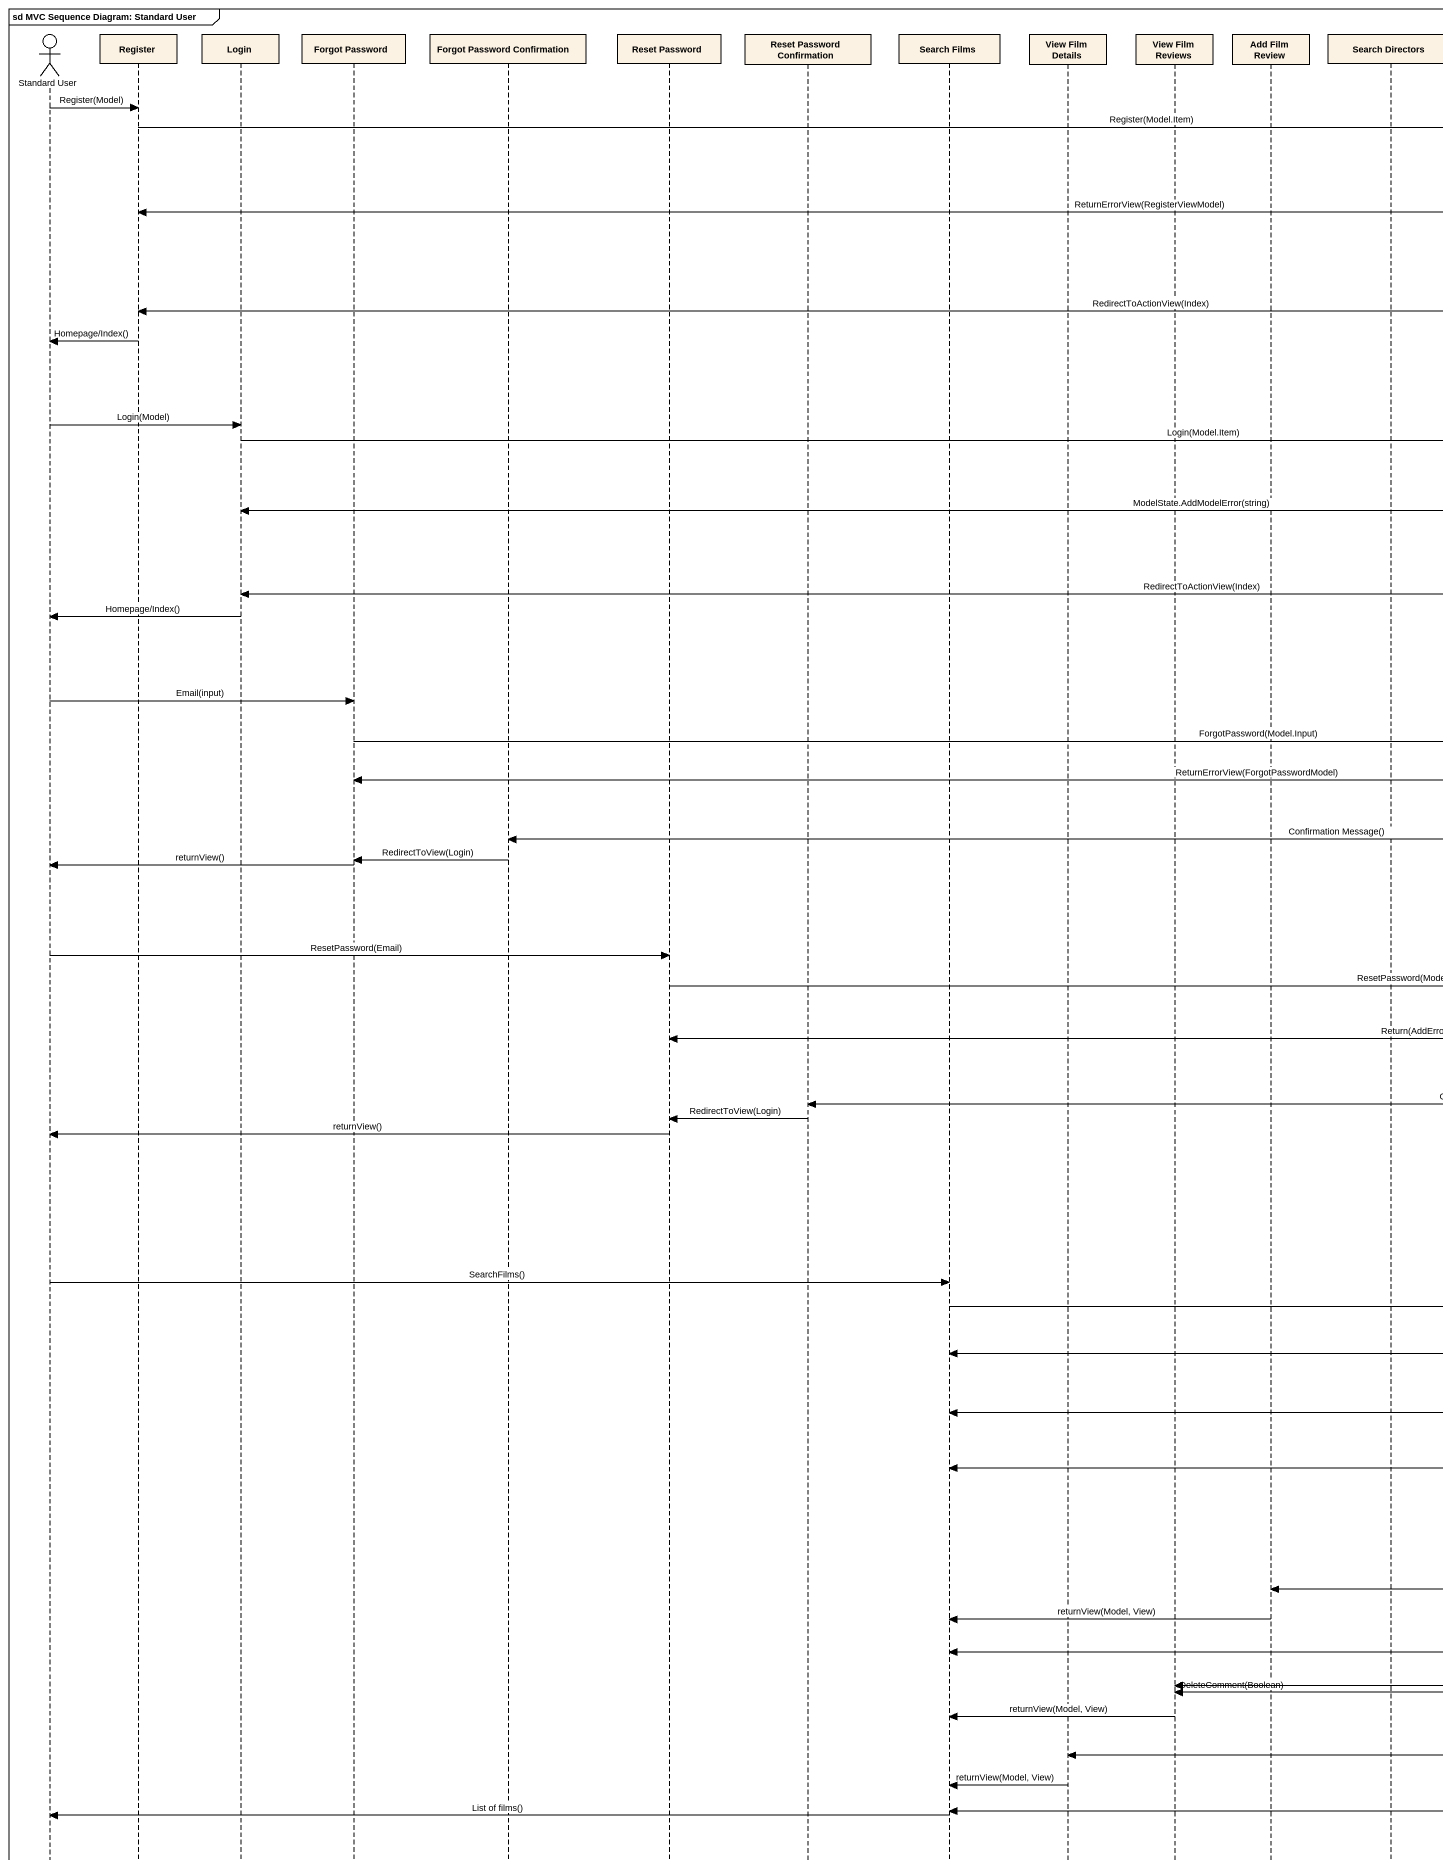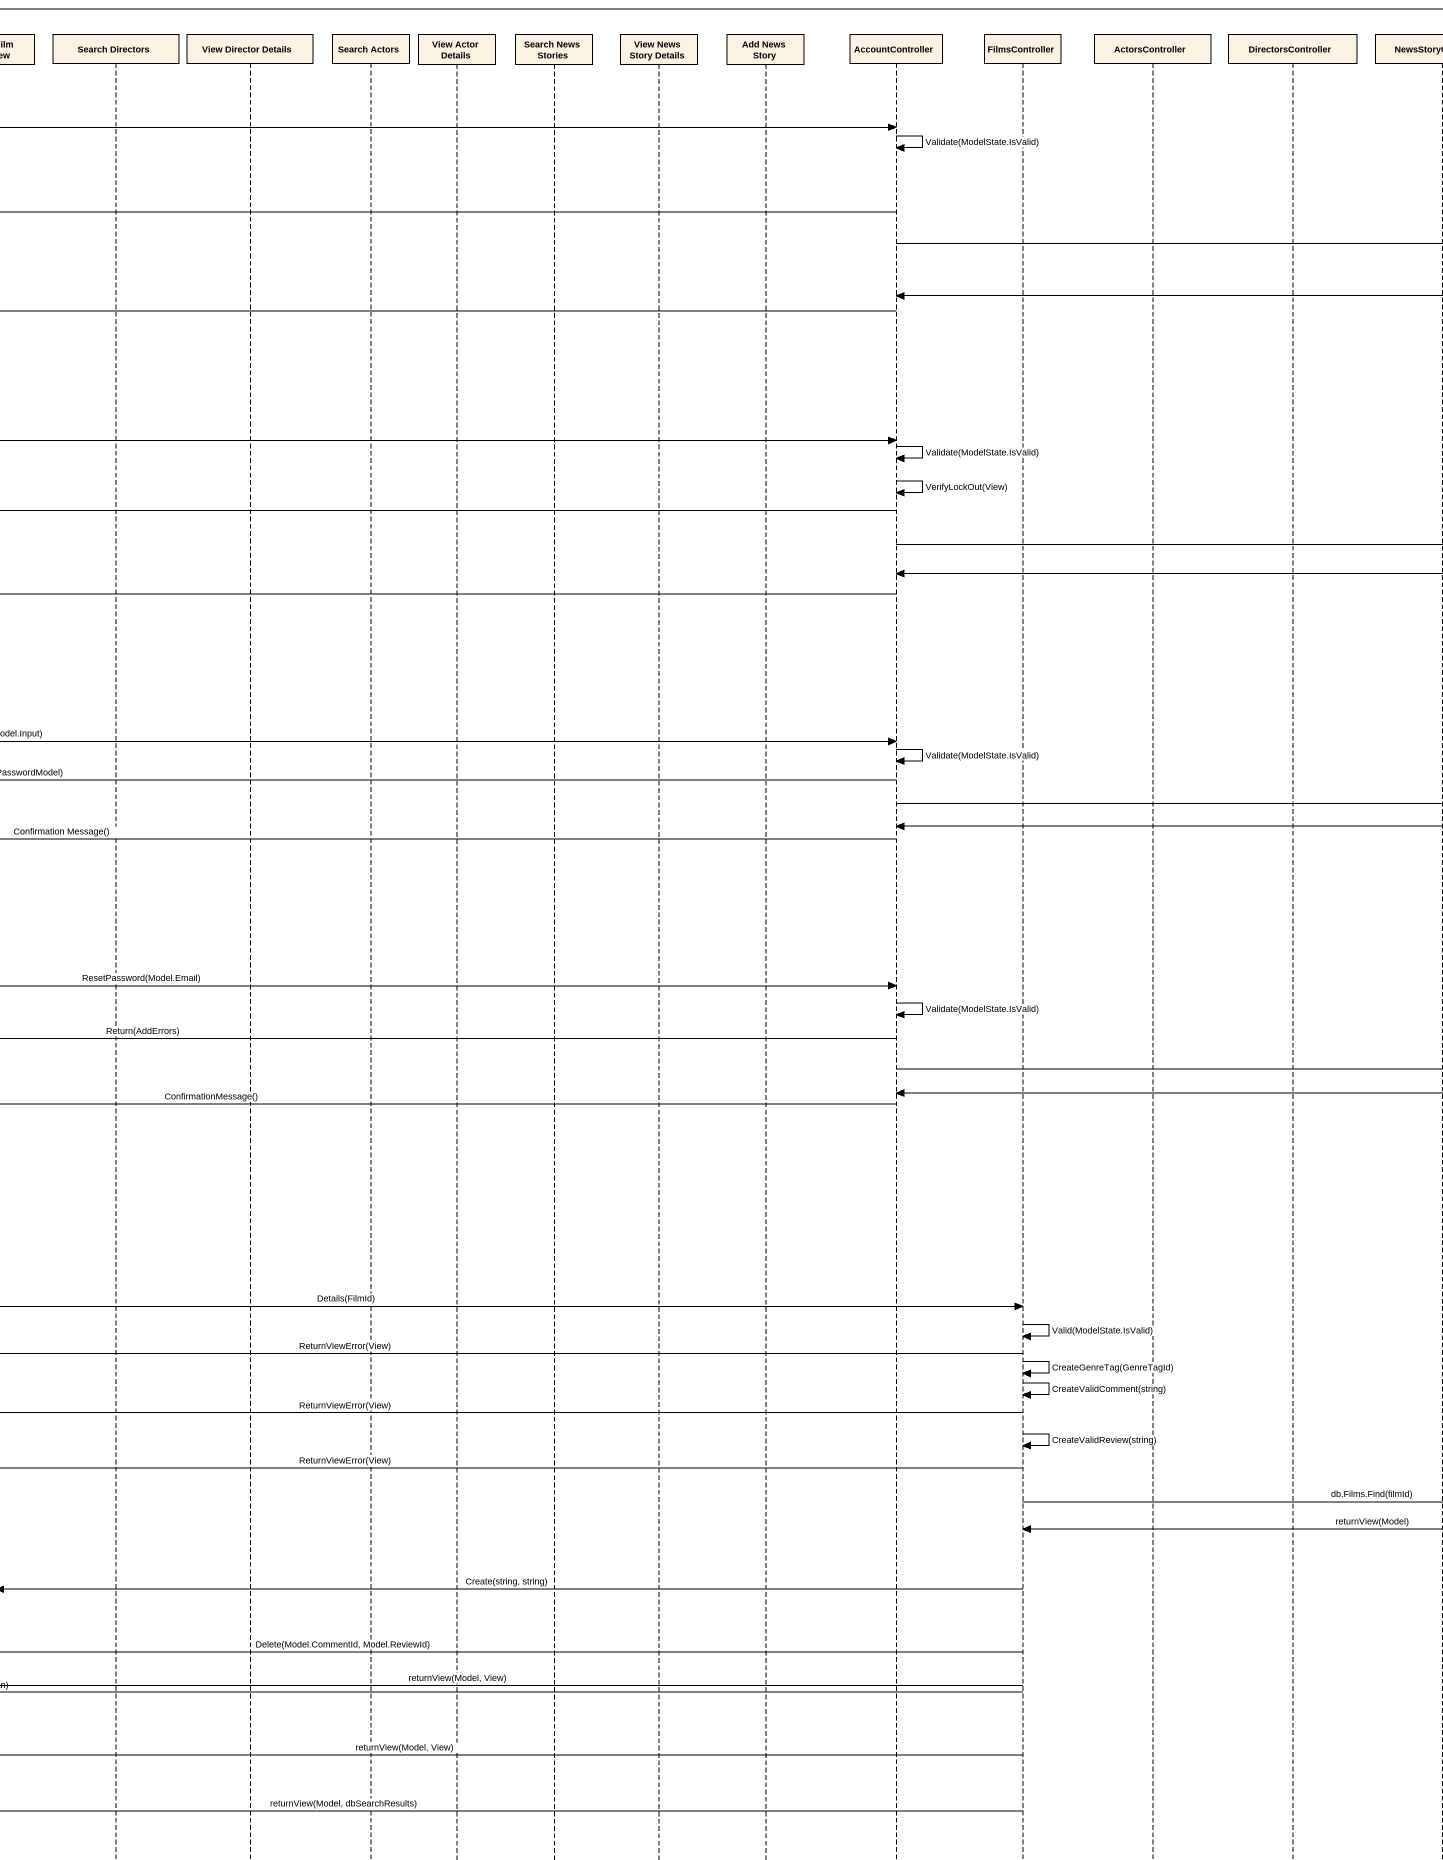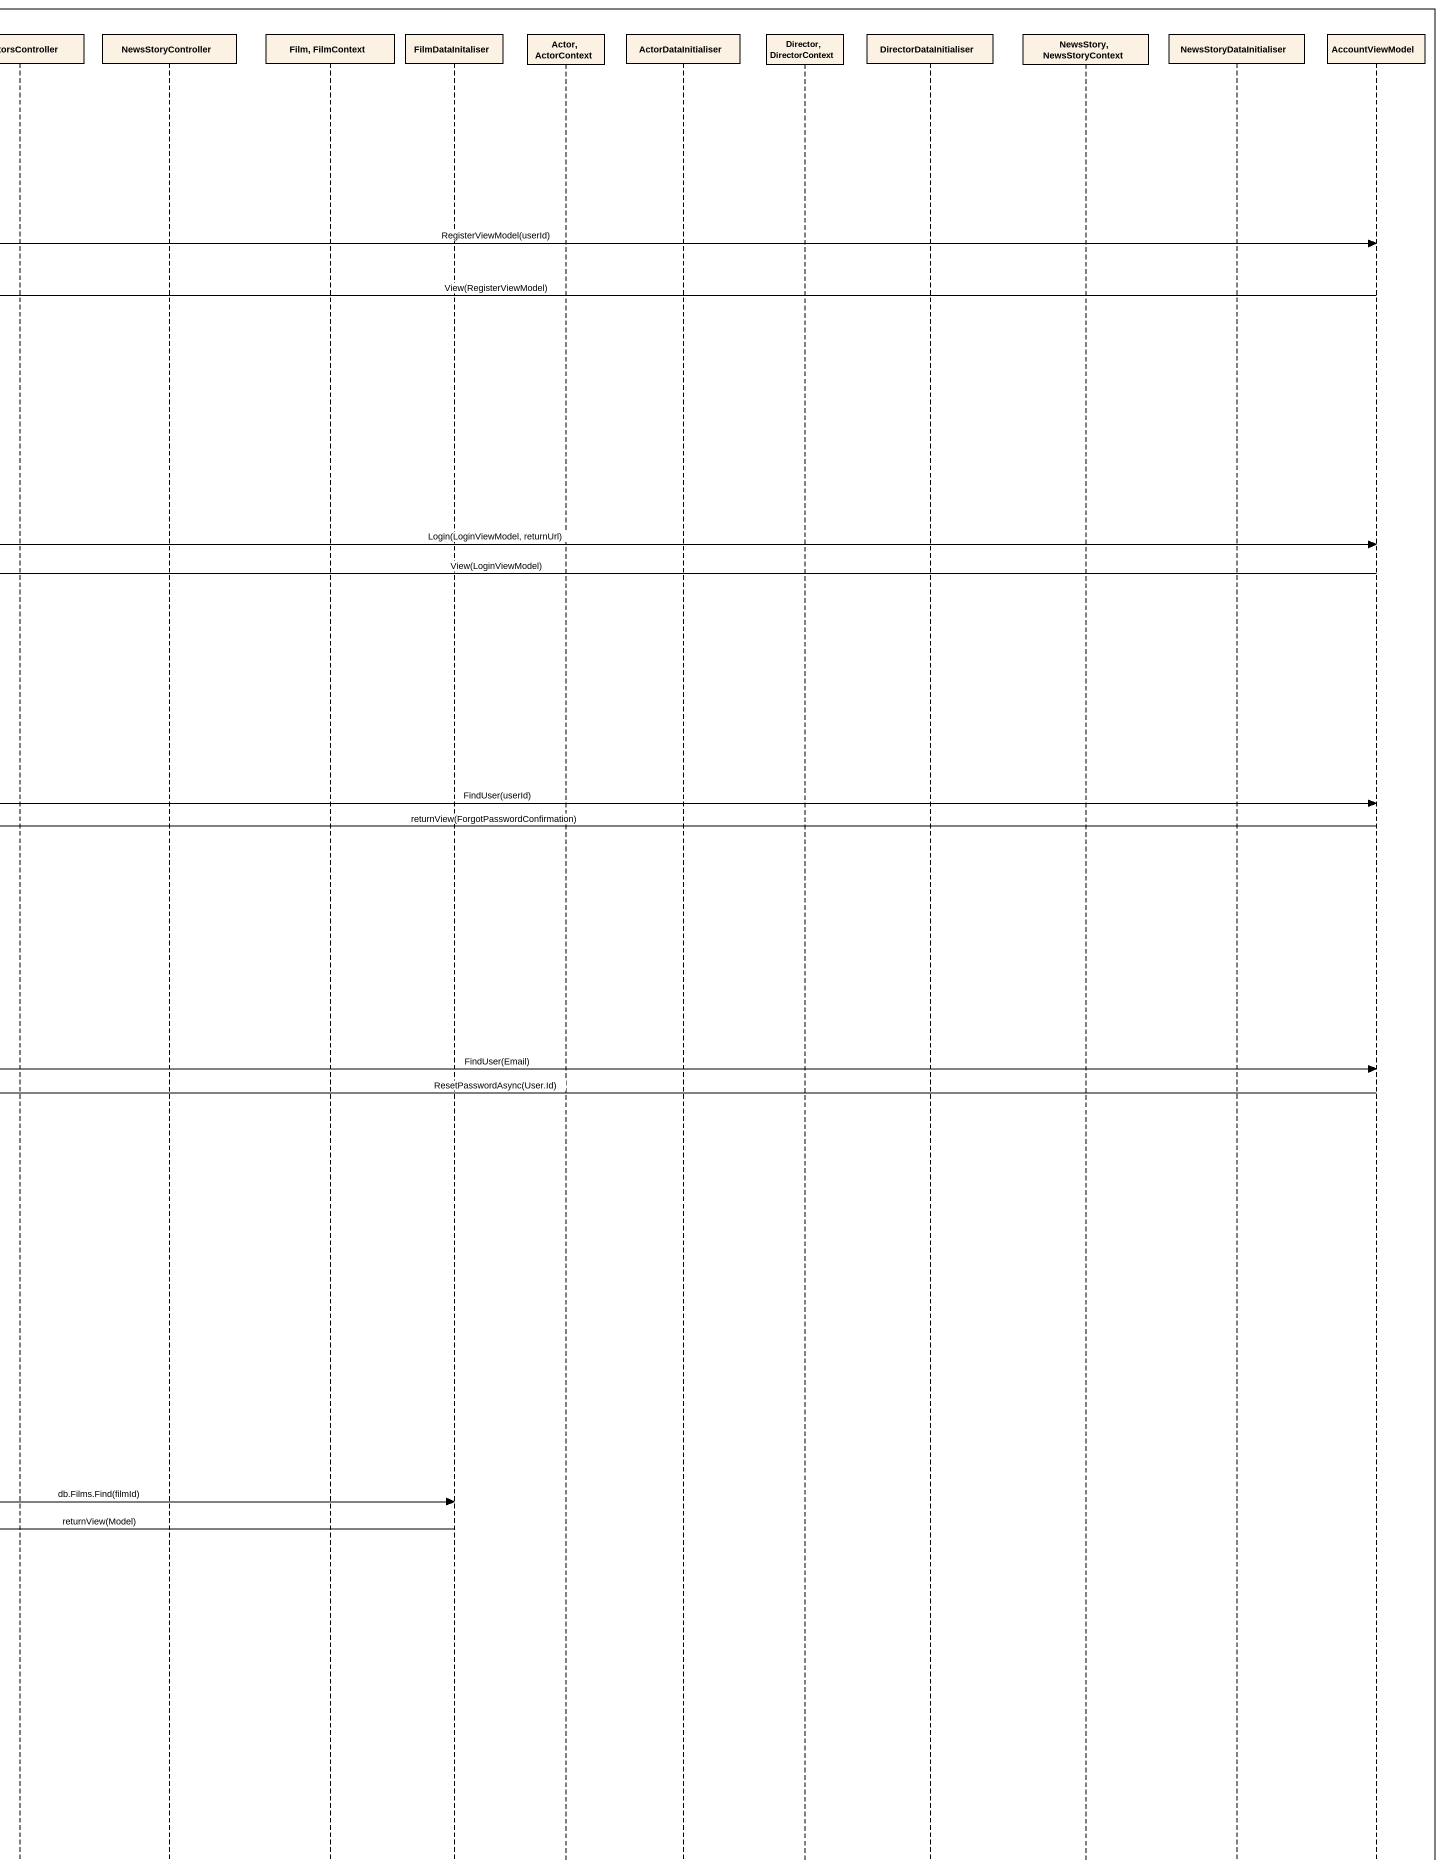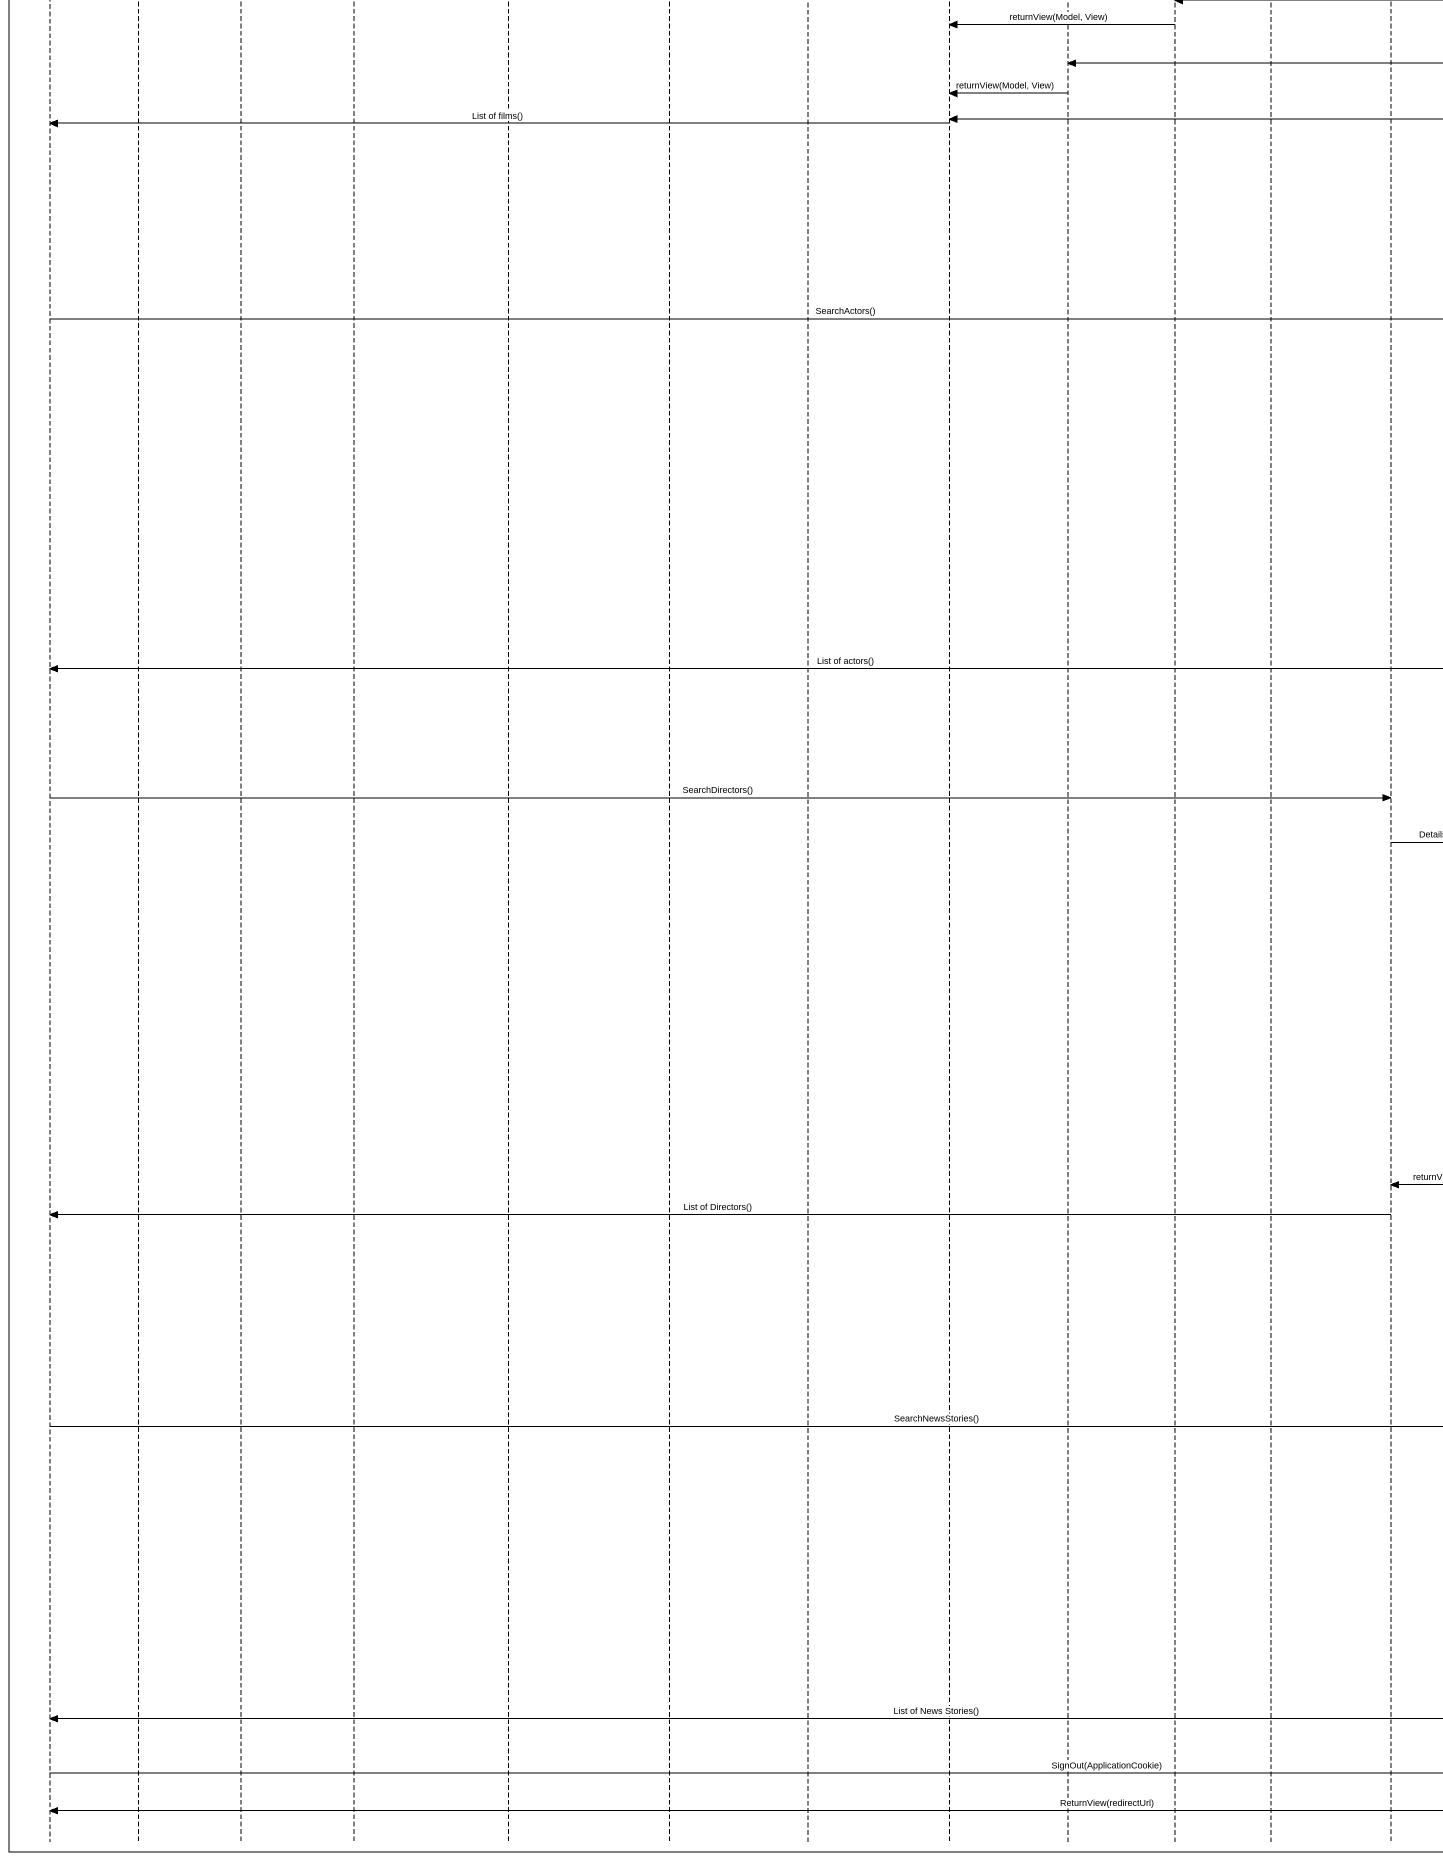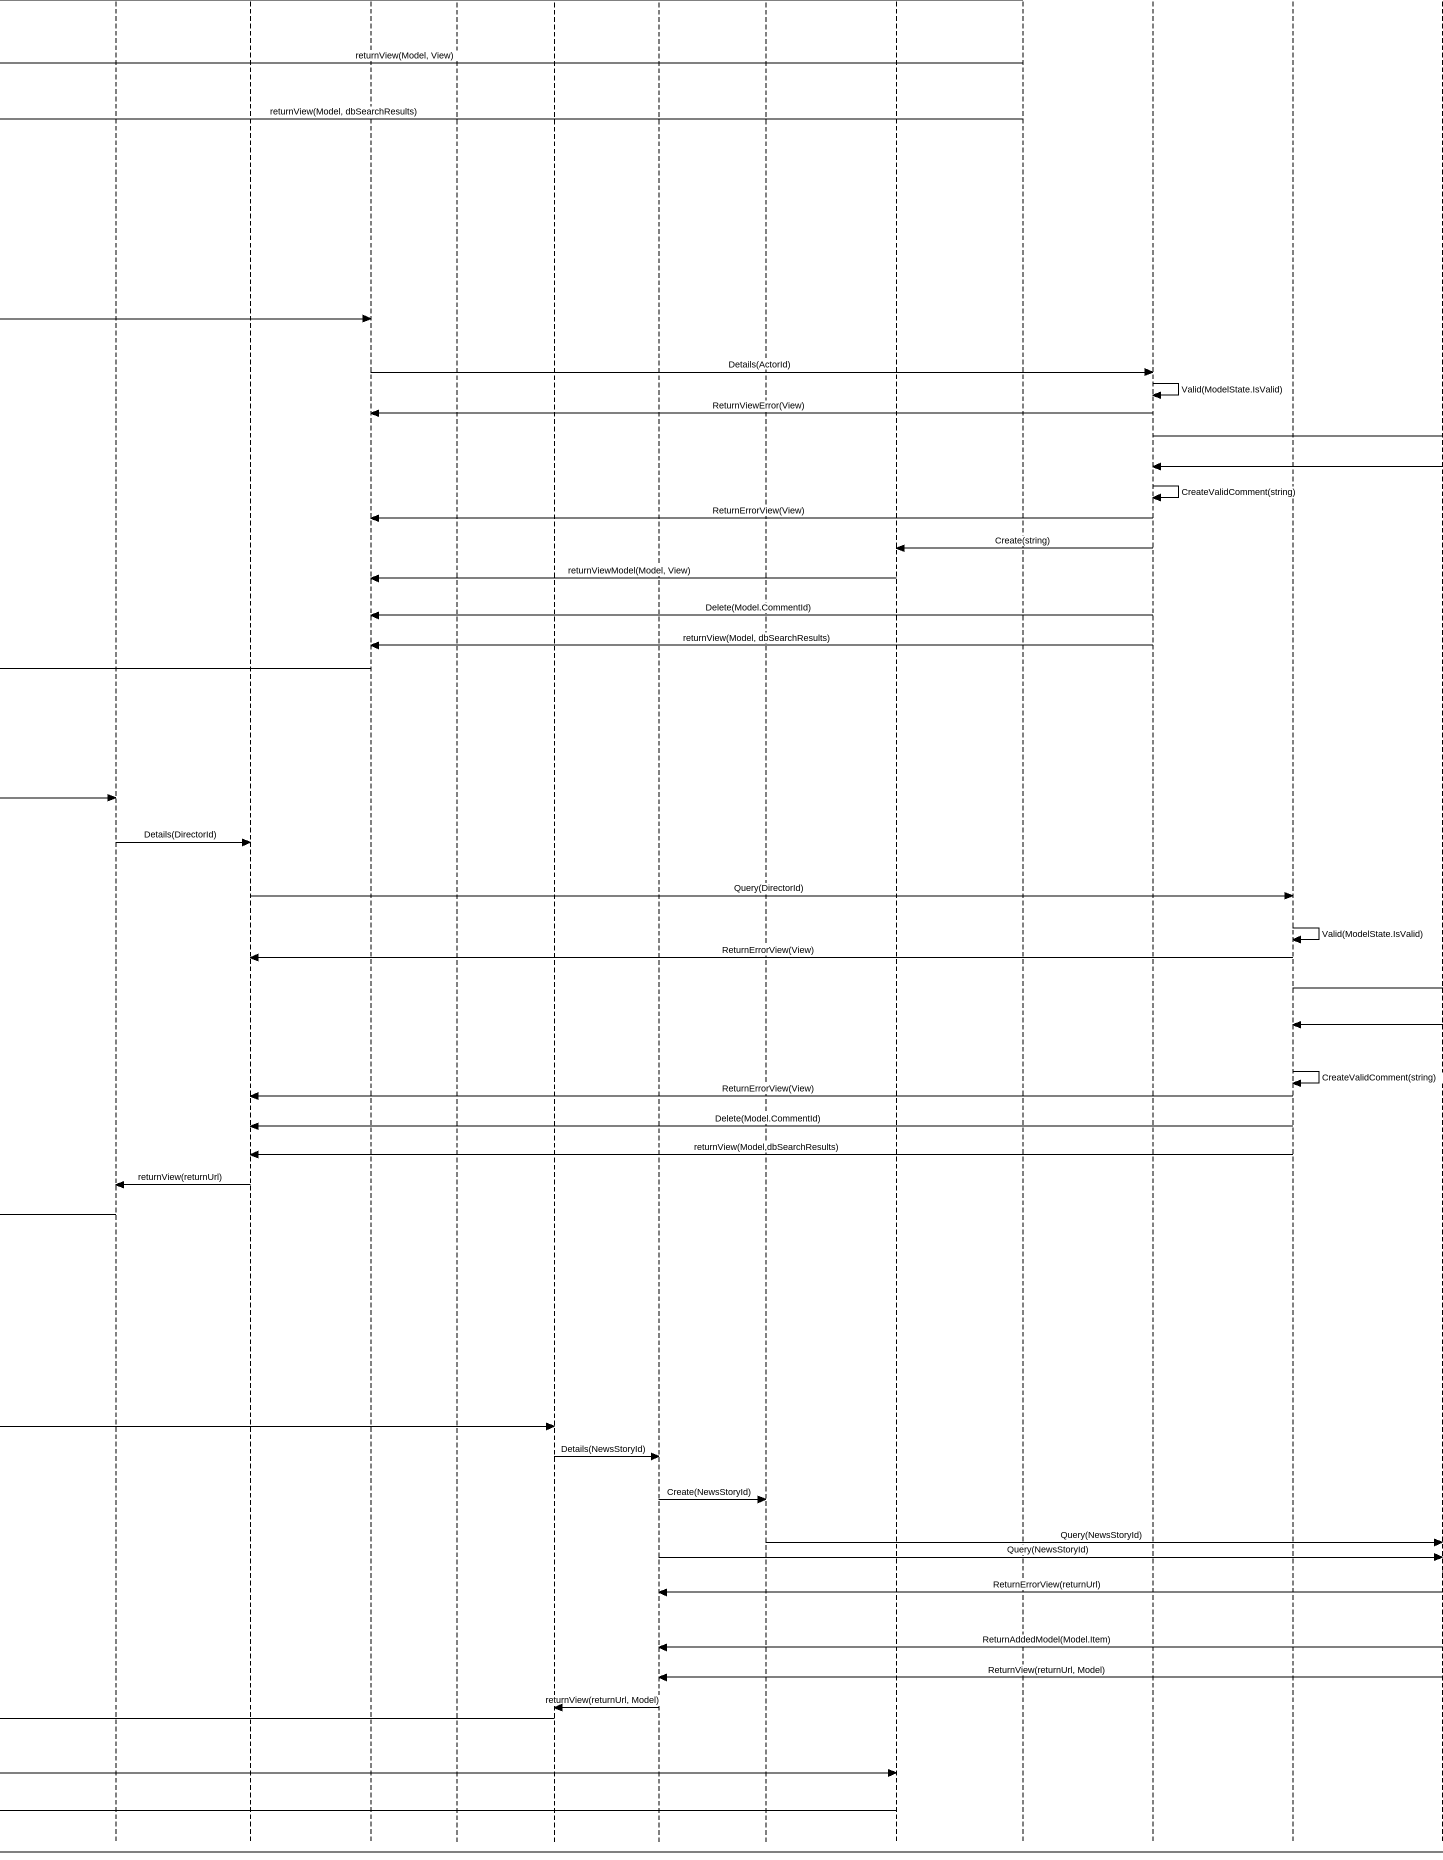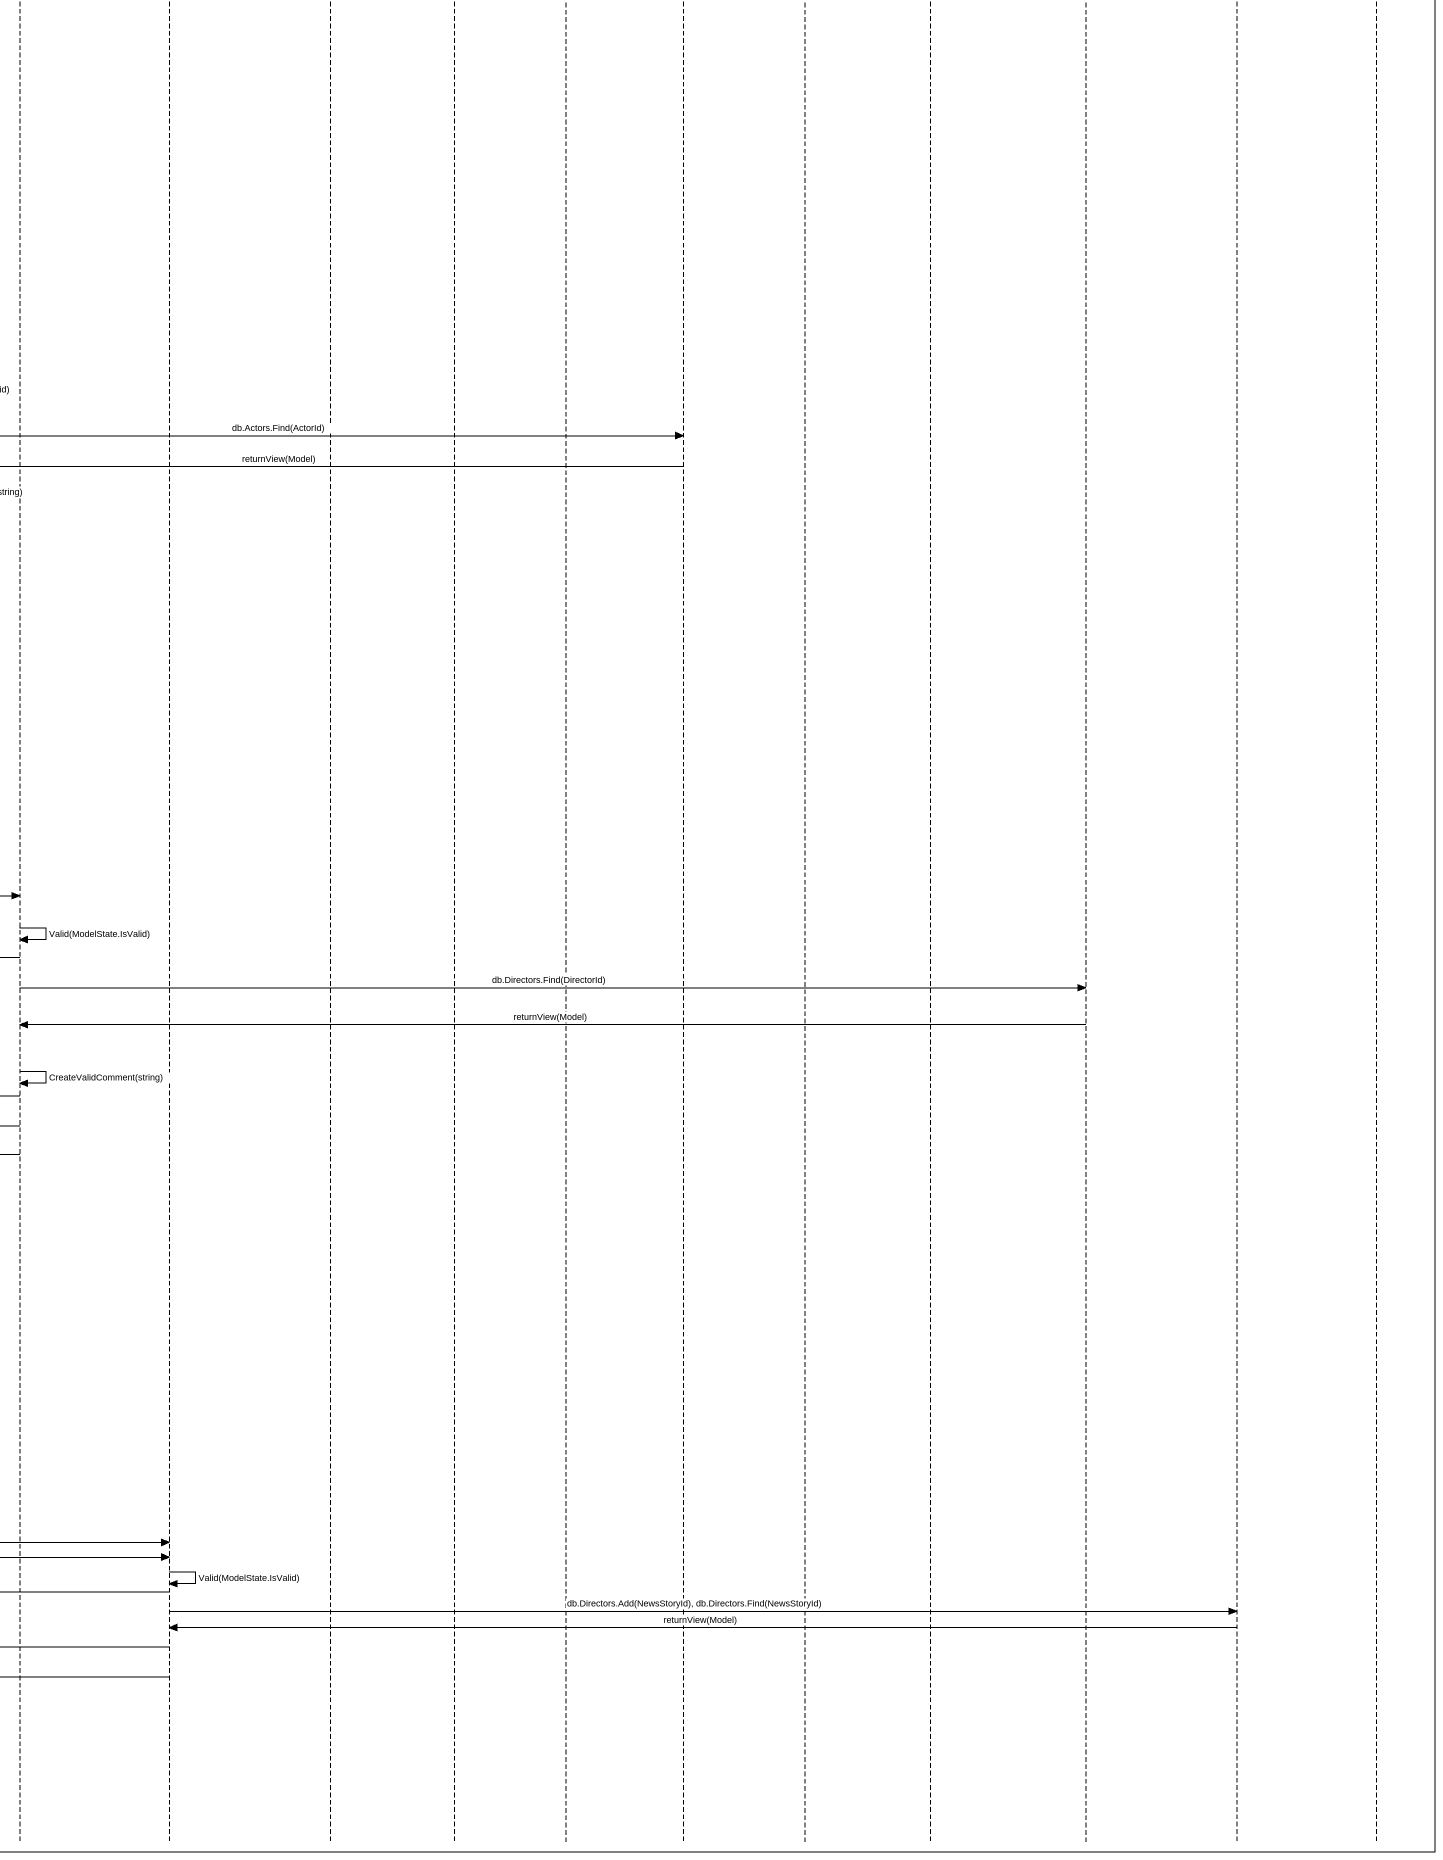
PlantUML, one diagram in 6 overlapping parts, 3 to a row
@startuml
mainframe sd MVC Sequence Diagram: Standard User
hide footbox
actor "Standard User" as Standard_User
participant Register
participant Login
participant "Forgot Password" as Forgot_Password
participant "Forgot Password Confirmation" as Forgot_Password_Confirmation
participant "Reset Password" as Reset_Password
participant "Reset Password Confirmation" as Reset_Password_Confirmation
participant "Search Films" as Search_Films
participant "View Film Details" as View_Film_Details
participant "View Film Reviews" as View_Film_Reviews
participant "Add Film Review" as Add_Film_Review
participant "Search Directors" as Search_Directors
participant "View Director Details" as View_Director_Details
participant "Search Actors" as Search_Actors
participant "View Actor Details" as View_Actor_Details
participant "Search News Stories" as Search_News_Stories
participant "View News Story Details" as View_News_Story_Details
participant "Add News Story" as Add_News_Story
participant AccountController
participant FilmsController
participant ActorsController
participant DirectorsController
participant NewsStoryController
participant "Film, FilmContext" as Film_FilmContext
participant FilmDataInitaliser
participant "Actor, ActorContext" as Actor_ActorContext
participant ActorDataInitialiser
participant "Director, DirectorContext" as Director_DirectorContext
participant DirectorDataInitialiser
participant "NewsStory, NewsStoryContext" as NewsStory_NewsStoryContext
participant NewsStoryDataInitialiser
participant AccountViewModel

Standard_User -> Register : Register(Model)
Register -> AccountController : Register(Model.Item)
AccountController -> AccountController : Validate(ModelState.IsValid)
AccountController -> Register : ReturnErrorView(RegisterViewModel)
AccountController -> AccountViewModel : RegisterViewModel(userId)
AccountViewModel -> AccountController : View(RegisterViewModel)
AccountController -> Register : RedirectToActionView(Index)
Register -> Standard_User : Homepage/Index()
Standard_User -> Login : Login(Model)
Login -> AccountController : Login(Model.Item)
AccountController -> AccountController : Validate(ModelState.IsValid)
AccountController -> AccountController : VerifyLockOut(View)
AccountController -> Login : ModelState.AddModelError(string)
AccountController -> AccountViewModel : Login(LoginViewModel, returnUrl)
AccountViewModel -> AccountController : View(LoginViewModel)
AccountController -> Login : RedirectToActionView(Index)
Login -> Standard_User : Homepage/Index()
Standard_User -> Forgot_Password : Email(input)
Forgot_Password -> AccountController : ForgotPassword(Model.Input)
AccountController -> AccountController : Validate(ModelState.IsValid)
AccountController -> Forgot_Password : ReturnErrorView(ForgotPasswordModel)
AccountController -> AccountViewModel : FindUser(userId)
AccountViewModel -> AccountController : returnView(ForgotPasswordConfirmation)
AccountController -> Forgot_Password_Confirmation : Confirmation Message()
Forgot_Password_Confirmation -> Forgot_Password : RedirectToView(Login)
Forgot_Password -> Standard_User : returnView()
Standard_User -> Reset_Password : ResetPassword(Email)
Reset_Password -> AccountController : ResetPassword(Model.Email)
AccountController -> AccountController : Validate(ModelState.IsValid)
AccountController -> Reset_Password : Return(AddErrors)
AccountController -> AccountViewModel : FindUser(Email)
AccountViewModel -> AccountController : ResetPasswordAsync(User.Id)
AccountController -> Reset_Password_Confirmation : ConfirmationMessage()
Reset_Password_Confirmation -> Reset_Password : RedirectToView(Login)
Reset_Password -> Standard_User : returnView()
Standard_User -> Search_Films : SearchFilms()
Search_Films -> FilmsController : Details(FilmId)
FilmsController -> FilmsController : Valid(ModelState.IsValid)
FilmsController -> Search_Films : ReturnViewError(View)
FilmsController -> FilmsController : CreateGenreTag(GenreTagId)
FilmsController -> FilmsController : CreateValidComment(string)
FilmsController -> Search_Films : ReturnViewError(View)
FilmsController -> FilmsController : CreateValidReview(string)
FilmsController -> Search_Films : ReturnViewError(View)
FilmsController -> FilmDataInitaliser : db.Films.Find(filmId)
FilmDataInitaliser -> FilmsController : returnView(Model)
FilmsController -> Add_Film_Review : Create(string, string)
Add_Film_Review -> Search_Films : returnView(Model, View)
FilmsController -> Search_Films : Delete(Model.CommentId, Model.ReviewId)
FilmsController -> View_Film_Reviews : returnView(Model, View)
FilmsController -> View_Film_Reviews : DeleteComment(Boolean)
View_Film_Reviews -> Search_Films : returnView(Model, View)
FilmsController -> View_Film_Details : returnView(Model, View)
View_Film_Details -> Search_Films : returnView(Model, View)
FilmsController -> Search_Films : returnView(Model, dbSearchResults)
Search_Films -> Standard_User : List of films()
Standard_User -> Search_Actors : SearchActors()
Search_Actors -> ActorsController : Details(ActorId)
ActorsController -> ActorsController : Valid(ModelState.IsValid)
ActorsController -> Search_Actors : ReturnViewError(View)
ActorsController -> ActorDataInitialiser : db.Actors.Find(ActorId)
ActorDataInitialiser -> ActorsController : returnView(Model)
ActorsController -> ActorsController : CreateValidComment(string)
ActorsController -> Search_Actors : ReturnErrorView(View)
ActorsController -> AccountController : Create(string)
AccountController -> Search_Actors : returnViewModel(Model, View)
ActorsController -> Search_Actors : Delete(Model.CommentId)
ActorsController -> Search_Actors : returnView(Model, dbSearchResults)
Search_Actors -> Standard_User : List of actors()
Standard_User -> Search_Directors : SearchDirectors()
Search_Directors -> View_Director_Details : Details(DirectorId)
View_Director_Details -> DirectorsController : Query(DirectorId)
DirectorsController -> DirectorsController : Valid(ModelState.IsValid)
DirectorsController -> View_Director_Details : ReturnErrorView(View)
DirectorsController -> NewsStory_NewsStoryContext : db.Directors.Find(DirectorId)
NewsStory_NewsStoryContext -> DirectorsController : returnView(Model)
DirectorsController -> DirectorsController : CreateValidComment(string)
DirectorsController -> View_Director_Details : ReturnErrorView(View)
DirectorsController -> View_Director_Details : Delete(Model.CommentId)
DirectorsController -> View_Director_Details : returnView(Model,dbSearchResults)
View_Director_Details -> Search_Directors : returnView(returnUrl)
Search_Directors -> Standard_User : List of Directors()
Standard_User -> Search_News_Stories : SearchNewsStories()
Search_News_Stories -> View_News_Story_Details : Details(NewsStoryId)
View_News_Story_Details -> Add_News_Story : Create(NewsStoryId)
Add_News_Story -> NewsStoryController : Query(NewsStoryId)
View_News_Story_Details -> NewsStoryController : Query(NewsStoryId)
NewsStoryController -> NewsStoryController : Valid(ModelState.IsValid)
NewsStoryController -> View_News_Story_Details : ReturnErrorView(returnUrl)
NewsStoryController -> NewsStoryDataInitialiser : db.Directors.Add(NewsStoryId), db.Directors.Find(NewsStoryId)
NewsStoryDataInitialiser -> NewsStoryController : returnView(Model)
NewsStoryController -> View_News_Story_Details : ReturnAddedModel(Model.Item)
NewsStoryController -> View_News_Story_Details : ReturnView(returnUrl, Model)
View_News_Story_Details -> Search_News_Stories : returnView(returnUrl, Model)
Search_News_Stories -> Standard_User : List of News Stories()
Standard_User -> AccountController : SignOut(ApplicationCookie)
AccountController -> Standard_User : ReturnView(redirectUrl)
@enduml
